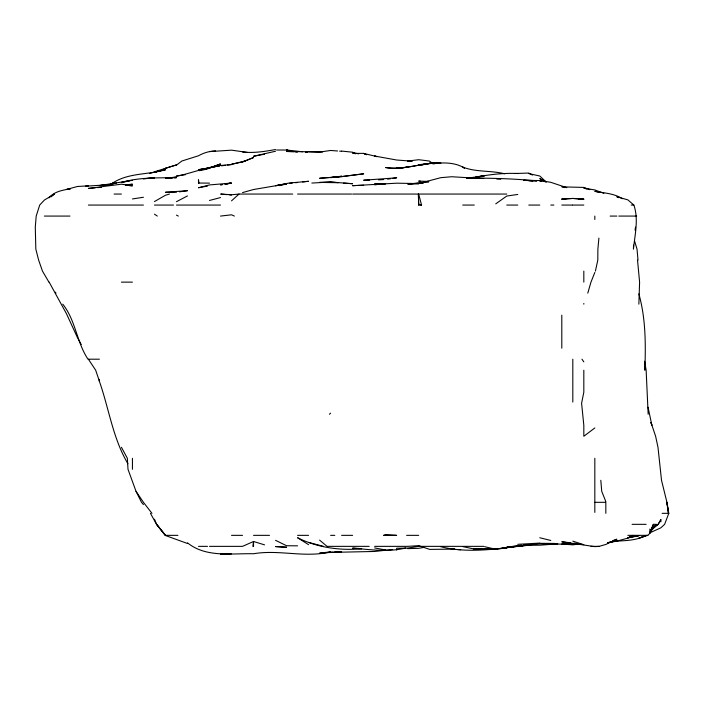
<?xml version="1.0" encoding="UTF-8"?>
<svg xmlns="http://www.w3.org/2000/svg" width="704" height="704" viewBox="0 0 704 704"><rect width="100%" height="100%" fill="white"/><g stroke="black" fill="none" stroke-linecap="round" stroke-linejoin="round"><path stroke-width="1.06" d="M99.378 379.421L99.405 381.366C109.023 408.804 112.895 438.425 127.926 463.786M633.538 245.098L633.442 249.102C634.894 234.538 638.783 219.27 633.873 205.066L627.854 199.857L616.845 196.777L618.684 197.639M598.902 238.093L597.881 249.102L597.802 260.11L595.408 271.119M635.052 230.085L635.554 227.084M587.787 293.146L590.964 282.137L594.827 272.457M650.989 422.462L655.618 436.269L657.985 447.278L661.514 480.304L666.943 502.322L668.8 513.33L664.62 524.339L660.889 527.798L649.88 532.814M612.841 541.306C624.158 540.654 636.09 540.839 646.334 535.348L638.862 538.111L647.803 535.348L649.88 533.315L653.356 524.339L656.234 524.339L649.88 532.699M650.258 531.766L653.356 524.339M660.889 521.822L660.889 519.728L658.249 524.339L651.552 529.848M660.889 519.728L658.011 524.339L656.198 525.589M651.288 529.698L656.234 524.339M49.086 197.842C54.146 191.418 62.823 190.194 70.374 188.769M329.428 414.242L330.598 413.16M231.519 200.851L239.008 194.058L292.697 194.058M51.075 196.83L54.428 194.058L44.352 200.077L39.706 205.066L36.203 216.075L35.288 227.084L35.825 249.102L38.641 260.11L42.469 271.119L48.937 282.137M176.466 165.132L181.826 161.031L198.484 155.769A37.699 37.699 0 0 1 215.486 150.858M594.827 427.953L583.818 436.269L583.818 425.26L581.592 403.234L583.818 392.225L583.818 370.207M495.739 203.852L506.757 196.046L517.766 194.445M165.458 168.247L163.891 169.33L165.458 168.247L176.466 164.903L154.449 171.802L165.458 169.796C147.4 175.05 127.23 172.559 111.294 183.99M652.59 528.079L654.394 526.838M154.449 201.573L165.458 195.246L169.453 194.058M176.466 201.687L187.475 195.914M244.992 161.031L253.537 157.546L242.528 161.938L231.519 164.278L244.992 161.031L242.528 161.938M210.496 167.719L220.51 163.918L209.493 167.957L220.51 165.026L198.484 170.122L208.498 168.15L198.484 169.655L208.498 168.106M113.599 183.779L110.414 184.149L113.291 183.049M612.841 540.628L616.845 539.211L605.836 544.438L599.148 546.357L594.827 546.63L561.801 541.807L570.812 542.81M149.442 173.58L153.446 172.348M242.528 192.597L253.537 189.517L286.563 183.911L279.558 185.61M203.491 169.884L209.493 168.282C198.158 169.541 187.713 174.363 176.466 176.062L185.478 174.671M209.493 200.464L220.51 197.56M155.188 172.04L165.458 169.4L154.449 172.04M275.554 151.237L253.537 156.262L264.546 154.211M359.63 548.504L352.616 548.134C370.19 549.56 388.344 552.42 405.662 547.985M225.773 184.21L231.044 183.049L224.726 184.14M129.43 180.919L121.422 182.494C139.251 177.118 158.066 177.971 176.466 177.69L174.469 177.769M466.717 178.385L484.73 175.701L475.728 177.109C489.579 174.566 503.659 172.832 517.766 173.518M85.386 186.208L110.414 184.615L100.399 185.486M207.495 186.05L198.484 187.757L209.493 184.941L231.519 183.049L225.509 184.043M471.724 177.786L473.722 177.417L466.717 177.874L483.736 178.473M286.563 183.735L275.554 185.715L289.001 183.049L308.581 181.289L302.579 181.958M516.921 545.899L506.757 547.105L539.783 543.822L580.818 544.394M110.414 184.149L116.565 183.049M423.685 547.439L418.678 548.337L407.669 548.627M607.842 542.731L616.845 541.121L627.854 538.129L633.195 535.348L627.854 537.935L638.862 535.735L627.854 537.618M86.39 186.173L88.396 185.821L77.387 186.498L66.37 189.49L70.374 188.857M440.695 163.134C422.162 162.404 404.281 170.597 385.651 167.534C404.254 170.658 422.136 162.14 440.695 163.134L432.687 163.698C443.326 162.386 454.925 162.246 464.35 167.966M222.614 184.51L220.51 184.87L222.508 184.545M429.686 163.372L418.678 165.29L423.685 164.657M421.546 183.366L423.465 183.049M392.656 549.481L374.642 551.461L330.598 552.402L332.605 552.279M215.503 166.751L209.493 167.71L199.487 170.65L209.493 167.658L220.51 165.484L231.519 164.542L227.515 165.053M217.501 166.434L219.507 166.109M99.405 185.574L132.431 180.33M418.502 546.357L407.669 548.099L396.66 548.24L396.66 550M132.431 198.95L143.44 197.261M387.649 179.168L390.65 178.71M392.656 178.411L396.66 177.813L363.634 180.206L369.635 180.127M428.622 181.658L419.074 183.049L425.445 182.318M166.461 178.473L176.466 177.065L165.458 178.138L172.462 177.857M179.467 191.822L187.475 190.696L165.458 192.254L176.466 192.245M516.067 546.357L528.774 544.966C499.726 548.46 469.559 553.934 440.695 546.691M506.757 547.65L508.851 547.36M514.087 546.647L510.946 547.078L514.087 546.603M275.554 149.512C264.669 151.527 253.642 153.252 242.528 152.011M517.766 545.75L521.77 545.222M523.767 544.958L526.768 544.57M221.505 165.827L225.509 165.308M125.426 185.099L132.431 184.21L125.426 184.844M503.747 548.029L499.743 548.539L506.757 547.87L495.739 549.278L484.73 546.7M425.682 164.41L427.689 164.155L418.678 164.622L427.689 164.032M580.818 543.849L572.81 544.843L561.801 544.007L576.814 543.831M289.432 183.392L292.301 183.049M511.922 546.858L513.999 546.603M220.51 216.075L231.519 214.808L234.362 216.075M295.469 182.723L297.572 182.503M511.078 547.026L528.774 545.283L539.783 545.195L557.797 543.831M209.493 151.606L231.519 150.163L247.526 152.425M408.672 184.096L418.678 183.093L407.669 183.999L418.678 183.85M374.642 184.844L376.64 184.65M382.642 184.07L385.651 183.779L374.642 183.894L381.647 184.096M239.008 194.058L231.519 194.77L220.695 194.058L227.19 194.647M95.401 187.801L88.396 188.443L121.422 184.184L132.431 185.83L129.43 185.662M97.398 187.616L101.402 187.334M433.69 163.654L440.695 163.029L429.686 162.826M311.854 183.049L330.598 182.019L352.616 183.726L343.57 183.119M514.756 173.518L528.774 173.052L532.444 175.102M517.766 544.324L539.783 543.092M334.602 552.147L341.607 551.698L319.59 553.177L330.598 551.83C304.999 558.175 279.259 549.331 253.537 553.749C231.414 553.247 206.096 557.841 187.475 542.837M451.704 549.146L429.686 549.402L418.678 545.653L407.669 546.357L374.642 546.357M488.734 548.777L473.722 548.926L462.713 546.586M565.805 199.118L561.801 199.109L572.81 198.44L583.818 199.206L578.811 199.17M561.801 199.109L572.81 198.449L583.818 199.206M484.73 549.384L494.745 548.777L484.73 549.34L473.722 548.926M378.646 179.854L383.645 179.573M355.626 185.566L352.616 185.689L396.66 183.19L418.678 183.568L440.695 177.69L451.704 176.739L480.726 178.482M357.623 185.486L363.634 185.249M322.59 151.976L286.563 151.474L293.568 151.712M361.627 548.786C339.733 550.722 317.381 547.589 297.572 537.733L308.581 544.676M466.717 178.103C490.134 178.059 513.55 178.578 536.782 180.928L523.767 180.365L539.783 180.532L550.792 182.31L566.808 187.678M412.025 161.049L407.669 161.066L418.678 159.711L429.299 161.031L432.23 163.064M352.616 153.393L363.634 153.375L366.634 154.739M276.558 150.022L286.563 150.022L302.579 151.765M407.669 161.031L412.306 161.031M153.921 172.04L156.288 172.04M113.062 183.049L113.59 183.049M198.484 183.049L198.959 183.049L198.484 179.731L198.484 183.049L209.493 183.119M114.101 194.058L121.422 194.058M297.572 194.058L351.578 194.058M352.616 194.058L418.405 194.058L418.678 205.066L421.546 205.066L418.678 194.058L506.757 194.058M88.396 205.066L143.44 205.066M154.449 205.066L173.51 205.066M176.466 205.066L220.51 205.066M462.713 205.066L474.276 205.066M506.757 205.066L517.766 205.066M528.774 205.066L539.783 205.066M550.792 205.066L553.872 205.066M561.801 205.066L572.493 205.066M572.81 205.066L583.818 205.066M631.215 205.066L633.873 205.066M44.352 216.075L69.96 216.075M610.139 216.075L616.845 216.075M618.798 216.075L636.68 216.075M121.422 282.137L132.431 282.137M99.405 359.198L87.991 359.198C76.551 342.1 75.768 320.434 62.753 304.154M99.405 381.216L95.674 370.207L88.396 359.198M594.827 502.322L605.818 502.322L605.836 513.33M662.121 513.33L668.8 513.33M632.078 524.339L646.158 524.339M150.471 513.33L156.526 524.339L165.458 535.348L177.927 535.348M231.519 535.348L242.528 535.348M253.537 535.348L269.5 535.348M297.572 535.348L308.581 535.348M330.598 535.348L334.805 535.348M341.607 535.348L352.616 535.348M406.613 535.348L418.678 535.348M627.854 535.348L647.803 535.348M198.484 546.357L207.53 546.357M209.493 546.357L242.528 546.357L253.537 541.49L264.546 544.861M369.195 546.357L327.052 546.357L319.59 540.109M462.176 546.357L419.751 546.357L418.678 546.339L418.678 545.653M462.713 546.357L483.859 546.357M591.026 546.357L599.148 546.357M297.572 545.829L286.563 545.732L275.554 540.329M451.704 548.944L454.705 549.006M554.796 543.435L539.783 543.321M496.742 179.054L500.746 179.177M308.581 151.73L319.59 152.09L330.598 150.471L337.603 150.99M295.574 151.782L297.572 151.844L286.563 151.026M428.683 181.447L418.678 181.113L420.675 181.28M561.801 186.859L583.818 187.422L589.82 189.64M473.722 178.103L481.73 178.473M337.603 182.697L319.59 182.415L330.598 182.019L338.606 182.662M451.704 549.208L454.705 549.384M456.711 549.498L460.715 549.736M305.58 152.284L307.578 152.416M339.61 151.131L341.607 151.281M423.685 181.526L428.683 181.949M229.354 194.841L231.519 195.043M341.607 151.078L352.616 152.196L355.37 153.859M305.58 152.126L307.578 152.363M573.813 543.154L575.81 543.409M410.177 161.031L396.66 160.019L374.642 156.042L376.64 156.684M528.774 180.734L532.778 181.298M504.75 173.809C490.82 170.298 476.124 172.357 462.713 167.077L464.35 168.177M374.642 547.923L385.651 550.026M323.55 546.357L308.581 542.414M352.616 152.583L358.626 153.859M528.774 173.589L539.783 176.009L545.802 181.641M562.804 187.106L564.802 187.598M539.783 537.75L550.792 540.47M599.834 192.553L594.827 191.294C604.102 193.107 614.293 193.362 622.354 198.739M418.678 204.239L421.546 205.066M286.563 150.022L289.564 150.92M586.819 189.042L583.818 188.126L594.827 189.93L603.838 193.31M286.942 150.022L289.846 150.92M572.81 541.138L583.818 544.711M376.64 156.534L363.634 153.41L365.631 154.308M165.458 535.515L187.475 543.497M176.466 215.142L178.314 216.075M546.489 182.054L539.783 178.561L545.424 181.922M154.449 214.174L157.309 216.075M143.44 504.557L141.522 502.322L136.022 491.313L127.996 469.295L127.354 458.286L121.422 447.278M154.449 519.182L156.64 524.339L165.458 535.348M156.64 524.339L165.211 535.348M151.967 513.33L143.44 502.322L136.022 491.313M581.962 359.198L583.818 361.891M55.361 292.151L55.994 293.146M55.361 293.489L66.37 313.526L77.264 337.181M49.166 282.137L55.194 293.146M77.387 337.427L81.25 344.599M605.836 501.644L601.726 491.313L600.811 480.304M650.874 422.462L651.869 425.26L648.05 407.238M634.612 241.094L637.023 249.102L638 260.11M638.862 293.885C645.858 318.754 645.735 344.599 644.864 370.207L644.53 364.206M644.6 361.205L646.14 370.207L648.164 414.242M637.525 260.11L639.602 282.137L638.862 304.154M418.405 194.058L418.678 205.066M649.88 529.012L649.88 533.315M594.827 216.075L594.827 219.498M594.827 458.286L594.827 512.406M583.818 271.119L583.818 282.137M583.818 303.45L583.818 304.154M572.81 359.198L572.81 402.072M561.801 315.163L561.801 348.19M132.431 458.286L132.431 469.295M99.405 379.421L99.405 381.366M253.537 541.49L252.842 546.357L253.537 546.357L253.537 541.49M385.651 534.644L383.583 535.348L396.66 535.348L385.651 534.644M616.845 540.76L607.842 542.678L616.845 540.76M517.871 546.357L528.774 544.526L517.871 546.357M363.634 173.809L341.607 176.642L319.59 178.262L341.607 176.59L363.634 173.809M497.746 548.794L495.739 549.05L497.746 548.821M341.607 176.238L330.598 177.628L341.607 176.238M407.669 167.174L396.66 168.186L407.669 167.235M154.449 177.892L143.44 178.754L154.449 177.892M231.519 553.67L220.51 553.96L231.519 553.67M468.723 178.332L466.717 178.358L468.723 178.341M286.563 547.228L275.554 546.568L286.563 547.272M541.781 181.236L539.783 180.998L541.781 181.271M668.483 513.33L666.882 502.322L668.483 513.33"/></g></svg>
